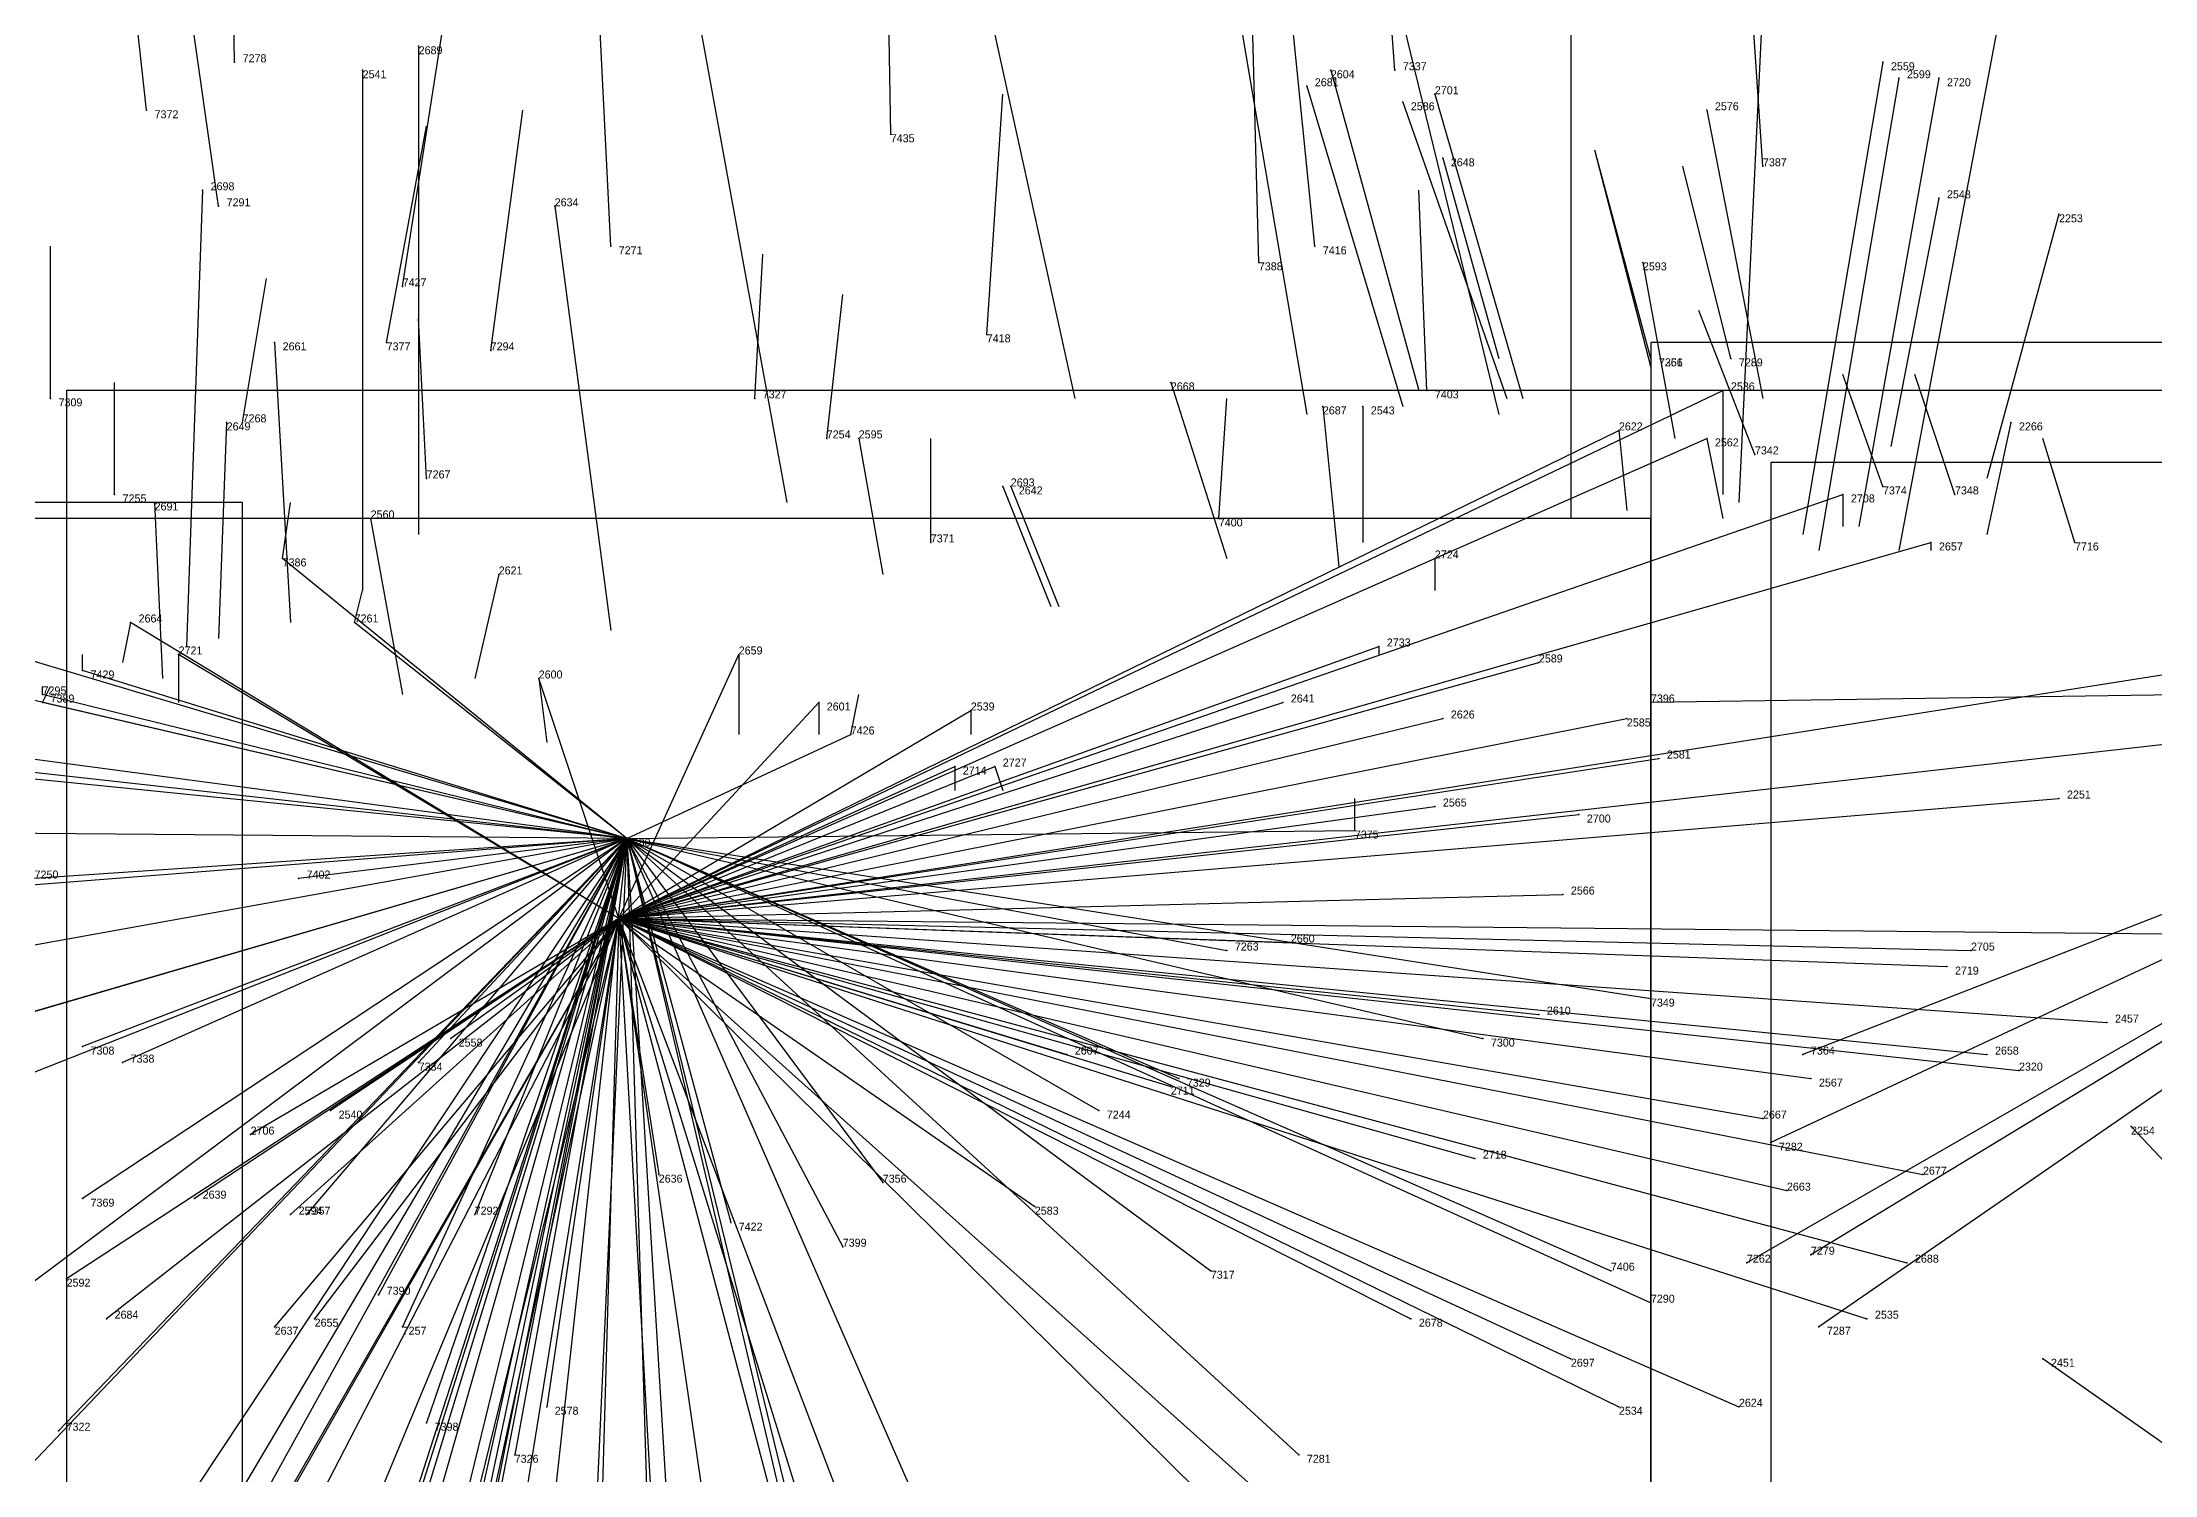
# Model space of a CAD drawing. Extents: x -0.07 to 1.1, y -0.07 to 1.1.
# Drawn here: x 0.514 to 0.778, y 0.8125 to 0.9915 of the extents above; entities that cross this region are included whole.
import ezdxf

# ---------------------------------------------------------------- set-up
doc = ezdxf.new("R2010")
doc.units = 0
for name, color, linetype in [('Clients', 3, 'CONTINUOUS'), ('Facilities', 3, 'CONTINUOUS'), ('Facilities_lines', 3, 'CONTINUOUS'), ('Min_max_boxes', 1, 'CONTINUOUS'), ('Normals', 1, 'CONTINUOUS'), ('Source_points', 5, 'CONTINUOUS'), ('Text', 3, 'CONTINUOUS')]:
    doc.layers.add(name, color=color, linetype=linetype)

msp = doc.modelspace()

# ---------------------------------------------------------------- linework, layer by layer
at = {"layer": 'Clients', "color": 5}
for p in [(0.724, 0.948), (0.711, 0.943), (0.722, 0.942), (0.739, 0.935), (0.544, 0.927, 1), (0.688, 0.927), (0.75, 0.929), (0.525, 0.919), (0.553, 0.919, 1), (0.531, 0.915), (0.601, 0.915), (0.681, 0.916), (0.701, 0.914), (0.519, 0.913, 1), (0.576, 0.912), (0.514, 0.91, 1), (0.514, 0.909, 1), (0.611, 0.909), (0.669, 0.909), (0.715, 0.909, 1), (0.63, 0.908), (0.689, 0.907), (0.712, 0.907), (0.615, 0.905, 1), (0.628, 0.901), (0.633, 0.901), (0.716, 0.902), (0.688, 0.896), (0.706, 0.895), (0.766, 0.897), (0.678, 0.893, 1), (0.546, 0.887, 1), (0.704, 0.885), (0.662, 0.878, 1), (0.67, 0.879), (0.755, 0.878), (0.752, 0.876), (0.715, 0.872, 1), (0.701, 0.87), (0.772, 0.869), (0.519, 0.866, 1), (0.565, 0.867), (0.694, 0.867, 1), (0.524, 0.864, 1), (0.561, 0.864, 1), (0.642, 0.865), (0.734, 0.865, 1), (0.757, 0.865), (0.655, 0.861), (0.656, 0.862, 1), (0.735, 0.862), (0.761, 0.863), (0.55, 0.858), (0.646, 0.858, 1), (0.729, 0.857), (0.775, 0.856), (0.54, 0.855), (0.73, 0.854, 1), (0.693, 0.852), (0.591, 0.85), (0.619, 0.849, 1), (0.732, 0.848), (0.749, 0.85), (0.519, 0.847, 1), (0.533, 0.847), (0.545, 0.845), (0.547, 0.845, 1), (0.568, 0.845, 1), (0.638, 0.846), (0.6, 0.844, 1), (0.614, 0.841, 1), (0.735, 0.84, 1), (0.517, 0.837), (0.66, 0.838, 1), (0.71, 0.838, 1), (0.727, 0.839, 1), (0.747, 0.839), (0.556, 0.835, 1), (0.522, 0.832), (0.548, 0.832), (0.685, 0.832), (0.715, 0.834, 1), (0.742, 0.832), (0.543, 0.831), (0.559, 0.831, 1), (0.736, 0.831, 1), (0.705, 0.827), (0.764, 0.827), (0.562, 0.819, 1), (0.577, 0.821), (0.711, 0.821), (0.726, 0.821), (0.516, 0.818, 1), (0.573, 0.815, 1), (0.671, 0.815, 1)]:
    msp.add_point(p, dxfattribs=at)
at = {"layer": 'Facilities', "color": 3}
for p in [(0.561, 0.991), (0.538, 0.989, 1), (0.554, 0.988), (0.675, 0.988), (0.683, 0.988, 1), (0.744, 0.989), (0.672, 0.986), (0.688, 0.985), (0.746, 0.987), (0.751, 0.987), (0.527, 0.983, 1), (0.684, 0.984), (0.722, 0.983), (0.62, 0.98, 1), (0.689, 0.977), (0.729, 0.976, 1), (0.534, 0.973), (0.751, 0.972), (0.536, 0.971, 1), (0.578, 0.971), (0.766, 0.97), (0.585, 0.966, 1), (0.666, 0.964, 1), (0.673, 0.966, 1), (0.714, 0.964), (0.559, 0.961, 1), (0.543, 0.954), (0.557, 0.954, 1), (0.632, 0.955, 1), (0.57, 0.953, 1), (0.715, 0.952, 1), (0.715, 0.951, 1), (0.725, 0.952, 1), (0.655, 0.949), (0.687, 0.948, 1), (0.515, 0.947, 1), (0.603, 0.947, 1), (0.674, 0.946), (0.679, 0.946), (0.537, 0.944), (0.539, 0.944, 1), (0.76, 0.944), (0.612, 0.942, 1), (0.616, 0.942), (0.728, 0.94, 1), (0.523, 0.935, 1), (0.562, 0.937, 1), (0.634, 0.936), (0.635, 0.936), (0.744, 0.936, 1), (0.753, 0.935, 1), (0.528, 0.934), (0.555, 0.932), (0.661, 0.932, 1), (0.625, 0.929, 1), (0.768, 0.929, 1), (0.571, 0.925), (0.587, 0.892, 1), (0.586, 0.882)]:
    msp.add_point(p, dxfattribs=at)
at = {"layer": 'Facilities_lines', "color": 3}
for p, q in [((0.586, 0.882), (0.724, 0.948)), ((0.586, 0.882), (0.711, 0.943)), ((0.586, 0.882), (0.722, 0.942)), ((0.586, 0.882), (0.739, 0.935)), ((0.587, 0.892, 1), (0.453, 0.932, 1)), ((0.587, 0.892, 1), (0.544, 0.927, 1)), ((0.586, 0.882), (0.75, 0.929)), ((0.586, 0.882), (0.688, 0.927)), ((0.586, 0.882), (0.525, 0.919)), ((0.587, 0.892, 1), (0.553, 0.919, 1)), ((0.587, 0.892, 1), (0.484, 0.916, 1)), ((0.586, 0.882), (0.531, 0.915)), ((0.586, 0.882), (0.681, 0.916)), ((0.586, 0.882), (0.795, 0.915)), ((0.586, 0.882), (0.601, 0.915)), ((0.586, 0.882), (0.701, 0.914)), ((0.587, 0.892, 1), (0.519, 0.913, 1)), ((0.586, 0.882), (0.576, 0.912)), ((0.852, 0.911, 1), (0.715, 0.909, 1)), ((0.852, 0.911, 1), (0.727, 0.839, 1)), ((0.852, 0.911, 1), (0.73, 0.854, 1)), ((0.852, 0.911, 1), (0.734, 0.865, 1)), ((0.852, 0.911, 1), (0.735, 0.84, 1)), ((0.852, 0.911, 1), (0.736, 0.831, 1)), ((0.587, 0.892, 1), (0.514, 0.91, 1)), ((0.587, 0.892, 1), (0.514, 0.909, 1)), ((0.586, 0.882), (0.611, 0.909)), ((0.586, 0.882), (0.669, 0.909)), ((0.587, 0.892, 1), (0.467, 0.908, 1)), ((0.586, 0.882), (0.63, 0.908)), ((0.586, 0.882), (0.712, 0.907)), ((0.586, 0.882), (0.689, 0.907)), ((0.587, 0.892, 1), (0.457, 0.905, 1)), ((0.586, 0.882), (0.79, 0.905)), ((0.587, 0.892, 1), (0.615, 0.905, 1)), ((0.587, 0.892, 1), (0.506, 0.901, 1)), ((0.586, 0.882), (0.716, 0.902)), ((0.586, 0.882), (0.628, 0.901)), ((0.586, 0.882), (0.633, 0.901)), ((0.586, 0.882), (0.766, 0.897)), ((0.586, 0.882), (0.688, 0.896)), ((0.586, 0.882), (0.706, 0.895)), ((0.587, 0.892, 1), (0.472, 0.893, 1)), ((0.587, 0.892, 1), (0.678, 0.893, 1)), ((0.587, 0.892, 1), (0.457, 0.854, 1)), ((0.587, 0.892, 1), (0.467, 0.857, 1)), ((0.587, 0.892, 1), (0.476, 0.872, 1)), ((0.587, 0.892, 1), (0.483, 0.851, 1)), ((0.587, 0.892, 1), (0.485, 0.884, 1)), ((0.587, 0.892, 1), (0.5, 0.827, 1)), ((0.587, 0.892, 1), (0.508, 0.809, 1)), ((0.587, 0.892, 1), (0.513, 0.887, 1)), ((0.587, 0.892, 1), (0.516, 0.818, 1)), ((0.587, 0.892, 1), (0.519, 0.866, 1)), ((0.587, 0.892, 1), (0.519, 0.847, 1)), ((0.587, 0.892, 1), (0.522, 0.794, 1)), ((0.587, 0.892, 1), (0.524, 0.864, 1)), ((0.587, 0.892, 1), (0.529, 0.787, 1)), ((0.587, 0.892, 1), (0.532, 0.799, 1)), ((0.587, 0.892, 1), (0.539, 0.743, 1)), ((0.587, 0.892, 1), (0.543, 0.738, 1)), ((0.587, 0.892, 1), (0.546, 0.887, 1)), ((0.587, 0.892, 1), (0.547, 0.845, 1)), ((0.587, 0.892, 1), (0.549, 0.772, 1)), ((0.587, 0.892, 1), (0.556, 0.765, 1)), ((0.587, 0.892, 1), (0.556, 0.835, 1)), ((0.587, 0.892, 1), (0.559, 0.831, 1)), ((0.587, 0.892, 1), (0.56, 0.753, 1)), ((0.587, 0.892, 1), (0.561, 0.864, 1)), ((0.587, 0.892, 1), (0.561, 0.807, 1)), ((0.587, 0.892, 1), (0.562, 0.819, 1)), ((0.587, 0.892, 1), (0.565, 0.793, 1)), ((0.587, 0.892, 1), (0.567, 0.792, 1)), ((0.587, 0.892, 1), (0.568, 0.845, 1)), ((0.587, 0.892, 1), (0.568, 0.802, 1)), ((0.587, 0.892, 1), (0.57, 0.737, 1)), ((0.587, 0.892, 1), (0.573, 0.815, 1)), ((0.587, 0.892, 1), (0.58, 0.737, 1)), ((0.587, 0.892, 1), (0.646, 0.858, 1)), ((0.587, 0.892, 1), (0.671, 0.815, 1)), ((0.587, 0.892, 1), (0.715, 0.834, 1)), ((0.587, 0.892, 1), (0.694, 0.867, 1)), ((0.587, 0.892, 1), (0.66, 0.838, 1)), ((0.587, 0.892, 1), (0.656, 0.862, 1)), ((0.587, 0.892, 1), (0.715, 0.872, 1)), ((0.587, 0.892, 1), (0.619, 0.849, 1)), ((0.587, 0.892, 1), (0.607, 0.81, 1)), ((0.587, 0.892, 1), (0.616, 0.768, 1)), ((0.587, 0.892, 1), (0.662, 0.878, 1)), ((0.587, 0.892, 1), (0.591, 0.76, 1)), ((0.587, 0.892, 1), (0.614, 0.841, 1)), ((0.587, 0.892, 1), (0.625, 0.805, 1)), ((0.587, 0.892, 1), (0.71, 0.838, 1)), ((0.587, 0.892, 1), (0.6, 0.844, 1)), ((0.587, 0.892, 1), (0.595, 0.759, 1)), ((0.586, 0.882), (0.704, 0.885)), ((0.586, 0.882), (0.517, 0.837)), ((0.586, 0.882), (0.522, 0.832)), ((0.586, 0.882), (0.524, 0.762)), ((0.586, 0.882), (0.53, 0.784)), ((0.586, 0.882), (0.533, 0.847)), ((0.586, 0.882), (0.54, 0.855)), ((0.586, 0.882), (0.543, 0.831)), ((0.586, 0.882), (0.544, 0.809)), ((0.586, 0.882), (0.544, 0.781)), ((0.586, 0.882), (0.545, 0.845)), ((0.586, 0.882), (0.548, 0.832)), ((0.586, 0.882), (0.55, 0.858)), ((0.586, 0.882), (0.552, 0.726)), ((0.586, 0.882), (0.559, 0.772)), ((0.586, 0.882), (0.561, 0.727)), ((0.586, 0.882), (0.565, 0.867)), ((0.586, 0.882), (0.577, 0.821)), ((0.586, 0.882), (0.582, 0.741)), ((0.586, 0.882), (0.619, 0.757)), ((0.586, 0.882), (0.711, 0.821)), ((0.586, 0.882), (0.592, 0.774)), ((0.586, 0.882), (0.761, 0.863)), ((0.586, 0.882), (0.787, 0.88)), ((0.586, 0.882), (0.772, 0.869)), ((0.586, 0.882), (0.742, 0.832)), ((0.586, 0.882), (0.735, 0.862)), ((0.586, 0.882), (0.638, 0.846)), ((0.586, 0.882), (0.642, 0.865)), ((0.586, 0.882), (0.701, 0.87)), ((0.586, 0.882), (0.726, 0.821)), ((0.586, 0.882), (0.591, 0.85)), ((0.586, 0.882), (0.631, 0.764)), ((0.586, 0.882), (0.757, 0.865)), ((0.586, 0.882), (0.67, 0.879)), ((0.586, 0.882), (0.732, 0.848)), ((0.586, 0.882), (0.729, 0.857)), ((0.586, 0.882), (0.672, 0.805)), ((0.586, 0.882), (0.749, 0.85)), ((0.586, 0.882), (0.685, 0.832)), ((0.586, 0.882), (0.747, 0.839)), ((0.586, 0.882), (0.705, 0.827)), ((0.586, 0.882), (0.618, 0.779)), ((0.586, 0.882), (0.755, 0.878)), ((0.586, 0.882), (0.668, 0.801)), ((0.586, 0.882), (0.655, 0.861)), ((0.586, 0.882), (0.693, 0.852)), ((0.586, 0.882), (0.752, 0.876)), ((0.586, 0.882), (0.603, 0.765)), ((0.879, 0.746), (0.775, 0.856)), ((0.879, 0.746), (0.764, 0.827))]:
    msp.add_line(p, q, dxfattribs=at)
at = {"layer": 'Min_max_boxes', "color": 1}
for p, q in [((0.943, 0.954, 1), (0.715, 0.954, 1)), ((0.715, 0.954, 1), (0.715, 0.773, 1)), ((0.943, 0.954, 1), (0.715, 0.954, 1)), ((0.715, 0.954, 1), (0.715, 0.773, 1)), ((0.715, 0.954, 1), (0.715, 0.954, 1)), ((0.795, 0.948), (0.517, 0.948)), ((0.517, 0.948), (0.517, 0.726)), ((0.795, 0.948), (0.517, 0.948)), ((0.517, 0.948), (0.517, 0.726)), ((0.517, 0.948), (0.517, 0.948)), ((0.939, 0.939), (0.73, 0.939)), ((0.73, 0.939), (0.73, 0.543)), ((0.939, 0.939), (0.73, 0.939)), ((0.73, 0.939), (0.73, 0.543)), ((0.73, 0.939), (0.73, 0.939)), ((0.539, 0.934, 1), (0.187, 0.934, 1)), ((0.539, 0.934, 1), (0.187, 0.934, 1)), ((0.715, 0.932, 1), (0.453, 0.932, 1)), ((0.715, 0.932, 1), (0.453, 0.932, 1)), ((0.539, 0.561, 1), (0.539, 0.934, 1)), ((0.539, 0.561, 1), (0.539, 0.934, 1)), ((0.539, 0.934, 1), (0.539, 0.934, 1)), ((0.715, 0.737, 1), (0.715, 0.932, 1)), ((0.715, 0.737, 1), (0.715, 0.932, 1)), ((0.715, 0.932, 1), (0.715, 0.932, 1))]:
    msp.add_line(p, q, dxfattribs=at)
at = {"layer": 'Normals', "color": 1}
for p, q in [((0.683, 0.988, 1), (0.678, 1.057, 1.072)), ((0.538, 0.989, 1), (0.537, 1.049, 1.08)), ((0.527, 0.983, 1), (0.521, 1.037, 1.084)), ((0.62, 0.98, 1), (0.619, 1.037, 1.082)), ((0.729, 0.976, 1), (0.726, 1.021, 1.089)), ((0.536, 0.971, 1), (0.53, 1.013, 1.091)), ((0.585, 0.966, 1), (0.583, 1.007, 1.091)), ((0.673, 0.966, 1), (0.669, 1.006, 1.091)), ((0.666, 0.964, 1), (0.665, 1.002, 1.092)), ((0.595, 1, 0.009), (0.607, 0.934, 0.083)), ((0.663, 0.998), (0.672, 0.945, 0.084)), ((0.705, 1), (0.705, 0.932, 0.074)), ((0.632, 0.997), (0.643, 0.947, 0.086)), ((0.729, 0.997), (0.726, 0.934, 0.078)), ((0.759, 0.997), (0.746, 0.928, 0.071)), ((0.559, 0.961, 1), (0.564, 0.993, 1.095)), ((0.684, 0.994), (0.696, 0.945, 0.086)), ((0.561, 0.991), (0.561, 0.93, 0.08)), ((0.554, 0.988), (0.554, 0.923, 0.077)), ((0.675, 0.988), (0.686, 0.948, 0.091)), ((0.744, 0.989), (0.734, 0.93, 0.08)), ((0.632, 0.955, 1), (0.634, 0.985, 1.095)), ((0.672, 0.986), (0.684, 0.946, 0.091)), ((0.688, 0.985), (0.699, 0.947, 0.092)), ((0.746, 0.987), (0.736, 0.928, 0.08)), ((0.751, 0.987), (0.741, 0.931, 0.082)), ((0.57, 0.953, 1), (0.574, 0.983, 1.095)), ((0.684, 0.984), (0.697, 0.947, 0.092)), ((0.722, 0.983), (0.729, 0.947, 0.093)), ((0.557, 0.954, 1), (0.562, 0.981, 1.096)), ((0.689, 0.977), (0.696, 0.952, 0.097)), ((0.715, 0.951, 1), (0.708, 0.978, 1.096)), ((0.715, 0.952, 1), (0.708, 0.978, 1.096)), ((0.725, 0.952, 1), (0.719, 0.976, 1.097)), ((0.534, 0.973), (0.532, 0.916, 0.082)), ((0.687, 0.948, 1), (0.686, 0.973, 1.097)), ((0.751, 0.972), (0.745, 0.941, 0.095)), ((0.578, 0.971), (0.585, 0.918, 0.084)), ((0.766, 0.97), (0.757, 0.937, 0.094)), ((0.515, 0.947, 1), (0.515, 0.966, 1.098)), ((0.603, 0.947, 1), (0.604, 0.965, 1.098)), ((0.714, 0.964), (0.718, 0.942, 0.098)), ((0.539, 0.944, 1), (0.542, 0.962, 1.098)), ((0.612, 0.942, 1), (0.614, 0.96, 1.098)), ((0.562, 0.937, 1), (0.561, 0.957, 1.098)), ((0.728, 0.94, 1), (0.721, 0.958, 1.098)), ((0.543, 0.954), (0.545, 0.919, 0.094)), ((0.523, 0.935, 1), (0.523, 0.949, 1.099)), ((0.655, 0.949), (0.662, 0.927, 0.097)), ((0.724, 0.948), (0.724, 0.935, 0.099)), ((0.744, 0.936, 1), (0.739, 0.95, 1.099)), ((0.753, 0.935, 1), (0.748, 0.95, 1.099)), ((0.661, 0.932, 1), (0.662, 0.947, 1.099)), ((0.674, 0.946), (0.676, 0.926, 0.098)), ((0.679, 0.946), (0.679, 0.929, 0.098)), ((0.537, 0.944), (0.536, 0.917, 0.096)), ((0.711, 0.943), (0.712, 0.933, 0.099)), ((0.76, 0.944), (0.757, 0.93, 0.099)), ((0.616, 0.942), (0.619, 0.925, 0.098)), ((0.625, 0.929, 1), (0.625, 0.942, 1.099)), ((0.722, 0.942), (0.724, 0.932, 0.099)), ((0.768, 0.929, 1), (0.764, 0.942, 1.099)), ((0.634, 0.936), (0.64, 0.921, 0.099)), ((0.635, 0.936), (0.641, 0.921, 0.099)), ((0.739, 0.935), (0.739, 0.931, 0.1)), ((0.528, 0.934), (0.529, 0.912, 0.098)), ((0.544, 0.927, 1), (0.545, 0.934, 1.1)), ((0.555, 0.932), (0.559, 0.91, 0.097)), ((0.688, 0.927), (0.688, 0.923, 0.1)), ((0.75, 0.929), (0.75, 0.928, 0.1)), ((0.571, 0.925), (0.568, 0.912, 0.099)), ((0.553, 0.919, 1), (0.554, 0.923, 1.1)), ((0.525, 0.919), (0.524, 0.914, 0.1)), ((0.715, 0.909, 1), (0.715, 0.917, 1.1)), ((0.519, 0.913, 1), (0.519, 0.915, 1.1)), ((0.531, 0.915), (0.531, 0.909, 0.1)), ((0.601, 0.915), (0.601, 0.905, 0.099)), ((0.681, 0.916), (0.681, 0.915, 0.1)), ((0.701, 0.914), (0.701, 0.914, 0.1)), ((0.514, 0.91, 1), (0.514, 0.911, 1.1)), ((0.514, 0.909, 1), (0.515, 0.911, 1.1)), ((0.576, 0.912), (0.577, 0.904, 0.1)), ((0.611, 0.909), (0.611, 0.905, 0.1)), ((0.615, 0.905, 1), (0.616, 0.91, 1.1)), ((0.669, 0.909), (0.669, 0.909, 0.1)), ((0.63, 0.908), (0.63, 0.905, 0.1)), ((0.689, 0.907), (0.689, 0.907, 0.1)), ((0.712, 0.907), (0.712, 0.907, 0.1)), ((0.628, 0.901), (0.628, 0.898, 0.1)), ((0.633, 0.901), (0.634, 0.898, 0.1)), ((0.716, 0.902), (0.716, 0.902, 0.1)), ((0.678, 0.893, 1), (0.678, 0.897, 1.1)), ((0.688, 0.896), (0.688, 0.896, 0.1)), ((0.706, 0.895), (0.706, 0.895, 0.1)), ((0.766, 0.897), (0.766, 0.897, 0.1)), ((0.587, 0.892, 1), (0.587, 0.892, 1.1)), ((0.546, 0.887, 1), (0.546, 0.887, 1.1)), ((0.704, 0.885), (0.704, 0.885, 0.1)), ((0.586, 0.882), (0.586, 0.882, 0.1)), ((0.662, 0.878, 1), (0.662, 0.878, 1.1)), ((0.67, 0.879), (0.67, 0.879, 0.1)), ((0.755, 0.878), (0.755, 0.878, 0.1)), ((0.752, 0.876), (0.752, 0.876, 0.1)), ((0.715, 0.872, 1), (0.715, 0.872, 1.1)), ((0.701, 0.87), (0.701, 0.87, 0.1)), ((0.772, 0.869), (0.772, 0.869, 0.1)), ((0.519, 0.866, 1), (0.519, 0.866, 1.1)), ((0.565, 0.867), (0.565, 0.867, 0.1)), ((0.694, 0.867, 1), (0.694, 0.867, 1.1)), ((0.524, 0.864, 1), (0.524, 0.864, 1.1)), ((0.561, 0.864, 1), (0.561, 0.864, 1.1)), ((0.642, 0.865), (0.642, 0.865, 0.1)), ((0.734, 0.865, 1), (0.734, 0.865, 1.1)), ((0.757, 0.865), (0.757, 0.865, 0.1)), ((0.655, 0.861), (0.655, 0.861, 0.1)), ((0.656, 0.862, 1), (0.656, 0.862, 1.1)), ((0.735, 0.862), (0.735, 0.862, 0.1)), ((0.761, 0.863), (0.761, 0.863, 0.1)), ((0.55, 0.858), (0.55, 0.858, 0.1)), ((0.646, 0.858, 1), (0.646, 0.858, 1.1)), ((0.729, 0.857), (0.729, 0.857, 0.1)), ((0.775, 0.856), (0.775, 0.856, 0.1)), ((0.54, 0.855), (0.54, 0.855, 0.1)), ((0.73, 0.854, 1), (0.73, 0.854, 1.1)), ((0.693, 0.852), (0.693, 0.852, 0.1)), ((0.591, 0.85), (0.591, 0.85, 0.1)), ((0.619, 0.849, 1), (0.619, 0.849, 1.1)), ((0.732, 0.848), (0.732, 0.848, 0.1)), ((0.749, 0.85), (0.749, 0.85, 0.1)), ((0.519, 0.847, 1), (0.519, 0.847, 1.1)), ((0.533, 0.847), (0.533, 0.847, 0.1)), ((0.545, 0.845), (0.545, 0.845, 0.1)), ((0.547, 0.845, 1), (0.547, 0.845, 1.1)), ((0.568, 0.845, 1), (0.568, 0.845, 1.1)), ((0.638, 0.846), (0.638, 0.846, 0.1)), ((0.6, 0.844, 1), (0.6, 0.844, 1.1)), ((0.614, 0.841, 1), (0.614, 0.841, 1.1)), ((0.735, 0.84, 1), (0.735, 0.84, 1.1)), ((0.517, 0.837), (0.517, 0.837, 0.1)), ((0.66, 0.838, 1), (0.66, 0.838, 1.1)), ((0.71, 0.838, 1), (0.71, 0.838, 1.1)), ((0.727, 0.839, 1), (0.727, 0.839, 1.1)), ((0.747, 0.839), (0.747, 0.839, 0.1)), ((0.556, 0.835, 1), (0.556, 0.835, 1.1)), ((0.522, 0.832), (0.522, 0.832, 0.1)), ((0.548, 0.832), (0.548, 0.832, 0.1)), ((0.685, 0.832), (0.685, 0.832, 0.1)), ((0.715, 0.834, 1), (0.715, 0.834, 1.1)), ((0.742, 0.832), (0.742, 0.832, 0.1)), ((0.543, 0.831), (0.543, 0.831, 0.1)), ((0.559, 0.831, 1), (0.559, 0.831, 1.1)), ((0.736, 0.831, 1), (0.736, 0.831, 1.1)), ((0.705, 0.827), (0.705, 0.827, 0.1)), ((0.764, 0.827), (0.764, 0.827, 0.1)), ((0.562, 0.819, 1), (0.562, 0.819, 1.1)), ((0.577, 0.821), (0.577, 0.821, 0.1)), ((0.711, 0.821), (0.711, 0.821, 0.1)), ((0.726, 0.821), (0.726, 0.821, 0.1)), ((0.516, 0.818, 1), (0.516, 0.818, 1.1)), ((0.573, 0.815, 1), (0.573, 0.815, 1.1)), ((0.671, 0.815, 1), (0.671, 0.815, 1.1))]:
    msp.add_line(p, q, dxfattribs=at)
at = {"layer": 'Source_points', "color": 5}
for p in [(0.561, 0.991), (0.538, 0.989, 1), (0.554, 0.988), (0.675, 0.988), (0.683, 0.988, 1), (0.744, 0.989), (0.672, 0.986), (0.688, 0.985), (0.746, 0.987), (0.751, 0.987), (0.527, 0.983, 1), (0.684, 0.984), (0.722, 0.983), (0.62, 0.98, 1), (0.689, 0.977), (0.729, 0.976, 1), (0.534, 0.973), (0.751, 0.972), (0.536, 0.971, 1), (0.578, 0.971), (0.766, 0.97), (0.585, 0.966, 1), (0.666, 0.964, 1), (0.673, 0.966, 1), (0.714, 0.964), (0.559, 0.961, 1), (0.543, 0.954), (0.557, 0.954, 1), (0.632, 0.955, 1), (0.57, 0.953, 1), (0.715, 0.952, 1), (0.715, 0.951, 1), (0.725, 0.952, 1), (0.655, 0.949), (0.687, 0.948, 1), (0.724, 0.948), (0.515, 0.947, 1), (0.603, 0.947, 1), (0.674, 0.946), (0.679, 0.946), (0.537, 0.944), (0.539, 0.944, 1), (0.711, 0.943), (0.76, 0.944), (0.612, 0.942, 1), (0.616, 0.942), (0.722, 0.942), (0.728, 0.94, 1), (0.523, 0.935, 1), (0.562, 0.937, 1), (0.634, 0.936), (0.635, 0.936), (0.739, 0.935), (0.744, 0.936, 1), (0.753, 0.935, 1), (0.528, 0.934), (0.555, 0.932), (0.661, 0.932, 1), (0.544, 0.927, 1), (0.625, 0.929, 1), (0.688, 0.927), (0.75, 0.929), (0.768, 0.929, 1), (0.571, 0.925), (0.525, 0.919), (0.553, 0.919, 1), (0.531, 0.915), (0.601, 0.915), (0.681, 0.916), (0.701, 0.914), (0.519, 0.913, 1), (0.576, 0.912), (0.514, 0.91, 1), (0.514, 0.909, 1), (0.611, 0.909), (0.669, 0.909), (0.715, 0.909, 1), (0.63, 0.908), (0.689, 0.907), (0.712, 0.907), (0.615, 0.905, 1), (0.628, 0.901), (0.633, 0.901), (0.716, 0.902), (0.688, 0.896), (0.706, 0.895), (0.766, 0.897), (0.678, 0.893, 1), (0.587, 0.892, 1), (0.546, 0.887, 1), (0.704, 0.885), (0.586, 0.882), (0.662, 0.878, 1), (0.67, 0.879), (0.755, 0.878), (0.752, 0.876), (0.715, 0.872, 1), (0.701, 0.87), (0.772, 0.869), (0.519, 0.866, 1), (0.565, 0.867), (0.694, 0.867, 1), (0.524, 0.864, 1), (0.561, 0.864, 1), (0.642, 0.865), (0.734, 0.865, 1), (0.757, 0.865), (0.655, 0.861), (0.656, 0.862, 1), (0.735, 0.862), (0.761, 0.863), (0.55, 0.858), (0.646, 0.858, 1), (0.729, 0.857), (0.775, 0.856), (0.54, 0.855), (0.73, 0.854, 1), (0.693, 0.852), (0.591, 0.85), (0.619, 0.849, 1), (0.732, 0.848), (0.749, 0.85), (0.519, 0.847, 1), (0.533, 0.847), (0.545, 0.845), (0.547, 0.845, 1), (0.568, 0.845, 1), (0.638, 0.846), (0.6, 0.844, 1), (0.614, 0.841, 1), (0.735, 0.84, 1), (0.517, 0.837), (0.66, 0.838, 1), (0.71, 0.838, 1), (0.727, 0.839, 1), (0.747, 0.839), (0.556, 0.835, 1), (0.522, 0.832), (0.548, 0.832), (0.685, 0.832), (0.715, 0.834, 1), (0.742, 0.832), (0.543, 0.831), (0.559, 0.831, 1), (0.736, 0.831, 1), (0.705, 0.827), (0.764, 0.827), (0.562, 0.819, 1), (0.577, 0.821), (0.711, 0.821), (0.726, 0.821), (0.516, 0.818, 1), (0.573, 0.815, 1), (0.671, 0.815, 1)]:
    msp.add_point(p, dxfattribs=at)

# ---------------------------------------------------------------- texts
at = {"layer": 'Text', "color": 3}
for s, p in [('2689', (0.561, 0.99)), ('7278', (0.539, 0.989, 1)), ('2541', (0.554, 0.987)), ('2604', (0.675, 0.987)), ('7337', (0.684, 0.988, 1)), ('2559', (0.745, 0.988)), ('2599', (0.747, 0.987)), ('2681', (0.673, 0.986)), ('2701', (0.688, 0.985)), ('2720', (0.752, 0.986)), ('7372', (0.528, 0.982, 1)), ('2586', (0.685, 0.983)), ('2576', (0.723, 0.983)), ('7435', (0.62, 0.979, 1)), ('2648', (0.69, 0.976)), ('7387', (0.729, 0.976, 1)), ('2698', (0.535, 0.973)), ('7291', (0.537, 0.971, 1)), ('2634', (0.578, 0.971)), ('2548', (0.752, 0.972)), ('2253', (0.766, 0.969)), ('7271', (0.586, 0.965, 1)), ('7388', (0.666, 0.963, 1)), ('7416', (0.674, 0.965, 1)), ('2593', (0.714, 0.963)), ('7427', (0.559, 0.961, 1)), ('2661', (0.544, 0.953)), ('7377', (0.557, 0.953, 1)), ('7294', (0.57, 0.953, 1)), ('7418', (0.632, 0.954, 1)), ('7266', (0.716, 0.951, 1)), ('7351', (0.716, 0.951, 1)), ('7289', (0.726, 0.951, 1)), ('7327', (0.604, 0.947, 1)), ('2668', (0.655, 0.948)), ('7403', (0.688, 0.947, 1)), ('2536', (0.725, 0.948)), ('7309', (0.516, 0.946, 1)), ('2687', (0.674, 0.945)), ('2543', (0.68, 0.945)), ('2649', (0.537, 0.943)), ('7268', (0.539, 0.944, 1)), ('7254', (0.612, 0.942, 1)), ('2595', (0.616, 0.942)), ('2622', (0.711, 0.943)), ('2266', (0.761, 0.943)), ('2562', (0.723, 0.941)), ('7342', (0.728, 0.94, 1)), ('7267', (0.562, 0.937, 1)), ('7255', (0.524, 0.934, 1)), ('2693', (0.635, 0.936)), ('2642', (0.636, 0.935)), ('2708', (0.74, 0.934)), ('7374', (0.744, 0.935, 1)), ('7348', (0.753, 0.935, 1)), ('2691', (0.528, 0.933)), ('2560', (0.555, 0.932)), ('7400', (0.661, 0.931, 1)), ('7371', (0.625, 0.929, 1)), ('7386', (0.544, 0.926, 1)), ('2724', (0.688, 0.927)), ('2657', (0.751, 0.928)), ('7716', (0.768, 0.928, 1)), ('2621', (0.571, 0.925)), ('2664', (0.526, 0.919)), ('7261', (0.553, 0.919, 1)), ('2733', (0.682, 0.916)), ('2721', (0.531, 0.915)), ('2659', (0.601, 0.915)), ('2589', (0.701, 0.914)), ('7295', (0.514, 0.91, 1)), ('7429', (0.52, 0.912, 1)), ('2600', (0.576, 0.912)), ('7389', (0.515, 0.909, 1)), ('2601', (0.612, 0.908)), ('2539', (0.63, 0.908)), ('2641', (0.67, 0.909)), ('7396', (0.715, 0.909, 1)), ('7426', (0.615, 0.905, 1)), ('2626', (0.69, 0.907)), ('2585', (0.712, 0.906)), ('2581', (0.717, 0.902)), ('2714', (0.629, 0.9)), ('2727', (0.634, 0.901)), ('2251', (0.767, 0.897)), ('2565', (0.689, 0.896)), ('2700', (0.707, 0.894)), ('7375', (0.678, 0.892, 1)), ('7380', (0.587, 0.891, 1)), ('7250', (0.513, 0.887, 1)), ('7402', (0.547, 0.887, 1)), ('2566', (0.705, 0.885)), ('2550', (0.587, 0.881)), ('2660', (0.67, 0.879)), ('7263', (0.663, 0.878, 1)), ('2705', (0.755, 0.878)), ('2719', (0.753, 0.875)), ('7349', (0.715, 0.871, 1)), ('2610', (0.702, 0.87)), ('2457', (0.773, 0.869)), ('7308', (0.52, 0.865, 1)), ('2558', (0.566, 0.866)), ('2607', (0.643, 0.865)), ('7300', (0.695, 0.866, 1)), ('7364', (0.735, 0.865, 1)), ('2658', (0.758, 0.865)), ('7338', (0.525, 0.864, 1)), ('7334', (0.561, 0.863, 1)), ('2320', (0.761, 0.863)), ('2711', (0.655, 0.86)), ('7329', (0.657, 0.861, 1)), ('2567', (0.736, 0.861)), ('2706', (0.54, 0.855)), ('2540', (0.551, 0.857)), ('7244', (0.647, 0.857, 1)), ('2667', (0.729, 0.857)), ('2254', (0.775, 0.855)), ('2718', (0.694, 0.852)), ('7282', (0.731, 0.853, 1)), ('2677', (0.749, 0.85)), ('2639', (0.534, 0.847)), ('2636', (0.591, 0.849)), ('7356', (0.619, 0.849, 1)), ('2663', (0.732, 0.848)), ('7369', (0.52, 0.846, 1)), ('2594', (0.546, 0.845)), ('7357', (0.547, 0.845, 1)), ('7292', (0.568, 0.845, 1)), ('2583', (0.638, 0.845)), ('7422', (0.601, 0.843, 1)), ('7399', (0.614, 0.841, 1)), ('7262', (0.727, 0.839, 1)), ('7279', (0.735, 0.84, 1)), ('2688', (0.748, 0.839)), ('2592', (0.517, 0.836)), ('7317', (0.66, 0.837, 1)), ('7406', (0.71, 0.838, 1)), ('7390', (0.557, 0.835, 1)), ('7290', (0.715, 0.834, 1)), ('2684', (0.523, 0.832)), ('2655', (0.548, 0.831)), ('2678', (0.686, 0.831)), ('2535', (0.743, 0.832)), ('2637', (0.543, 0.83)), ('7257', (0.559, 0.83, 1)), ('7287', (0.737, 0.83, 1)), ('2697', (0.705, 0.826)), ('2451', (0.765, 0.826)), ('2624', (0.726, 0.821)), ('7322', (0.517, 0.818, 1)), ('7398', (0.563, 0.818, 1)), ('2578', (0.578, 0.82)), ('2534', (0.711, 0.82)), ('7326', (0.573, 0.814, 1)), ('7281', (0.672, 0.814, 1))]:
    msp.add_text(s, height=0.001, dxfattribs=at).set_placement(p)

doc.saveas('drawing.dxf')
